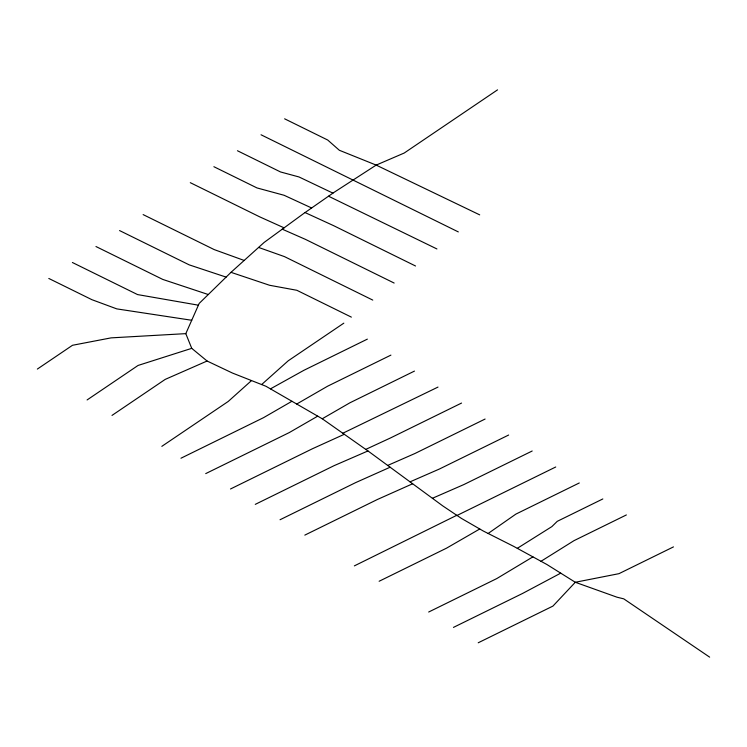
<?xml version="1.0" encoding="UTF-8"?>
<svg xmlns="http://www.w3.org/2000/svg" width="747" height="747" viewBox="0 0 747 747"><rect width="100%" height="100%" fill="white"/><g stroke="black" fill="none" stroke-linecap="round" stroke-linejoin="round"><path stroke-width="1.12" d="M709.65 657.145L623.764 598.851L616.975 597.189L575.293 582.268L546.869 564.489L513.796 546.421L483.29 531.024L461.525 518.465L442.812 505.934L367.972 450.945L322.246 418.768L265.932 386.255L232.476 373.061L207.087 361.016L191.736 348.345L185.807 333.638L199.188 303.413L231 272.338L264.121 242.448L304.094 213.222L334.292 192.194L376.18 165.096L404.211 153.032L497.539 89.855M251.524 380.568L228.199 401.475L161.828 446.351M261.627 384.556L288.221 360.792L343.825 323.152M488.146 533.479L515.85 514.123L579.289 482.964M37.35 369.074L72.496 345.282L111.107 337.868L185.807 333.638M87.091 399.953L138.055 365.451L191.736 348.345M112.003 415.416L165.227 379.383L207.087 361.016M517.298 548.335L551.884 526.598L557.262 521.331L602.829 498.949M541.005 561.286L574.023 540.641L626.378 514.935M532.91 556.86L496.746 578.589L428.675 612.026M291.937 401.27L263.523 417.676L180.951 458.228M296.718 404.034L327.597 386.208L390.914 355.114M317.718 416.154L289.304 432.56L205.724 473.607M322.246 418.768L349.904 402.801L414.464 371.091M479.751 528.988L446.529 548.167L379.131 581.259M270.461 388.87L303.945 370.279L367.365 339.129M560.726 573.154L522.527 593.473L453.448 627.405M354.358 565.881L456.79 515.29M230.496 488.986L312.451 448.742L344.292 434.287M438.003 387.077L342.808 433.241M255.269 504.365L334.049 465.68L367.972 450.945M461.553 403.063L390.317 438.041L365.759 449.395M280.041 519.744L355.628 482.618L390.121 467.22M485.102 419.039L414.865 453.532L387.693 465.437M304.813 535.123L377.282 499.538L412.643 483.767M508.651 435.025L439.348 469.051L410.038 481.852M532.191 451.001L463.831 484.579L432.401 498.286M456.65 515.645L555.74 466.987M478.22 642.784L552.939 606.088L575.293 582.268L618.955 573.668L673.467 546.897M191.727 320.267L116.793 308.885L91.909 299.687L48.798 278.454M198.403 305.187L137.551 294.579L72.384 262.496M226.117 277.109L189.215 264.868L119.548 230.562M208.282 294.533L162.818 279.443L95.961 246.529M231 272.338L269.574 285.27L296.848 290.284L351.37 317.13M258.602 247.434L284.467 256.613L372.762 300.089M244.176 260.451L214.202 249.591L143.125 214.594M282.263 229.18L305.532 239.413L394.155 283.048M284.093 227.844L259.807 216.901L190.289 182.67M305.037 212.559L333.75 225.725L415.537 265.997M311.62 207.974L284.093 195.275L256.987 187.927L213.875 166.702M328.521 196.209L436.93 248.956M332.938 193.137L298.987 176.955L280.564 171.969L237.453 150.745M479.705 214.865L376.18 165.096L339.343 150.268L327.728 140.034L284.616 118.81M261.039 134.777L458.322 231.915"/></g></svg>
